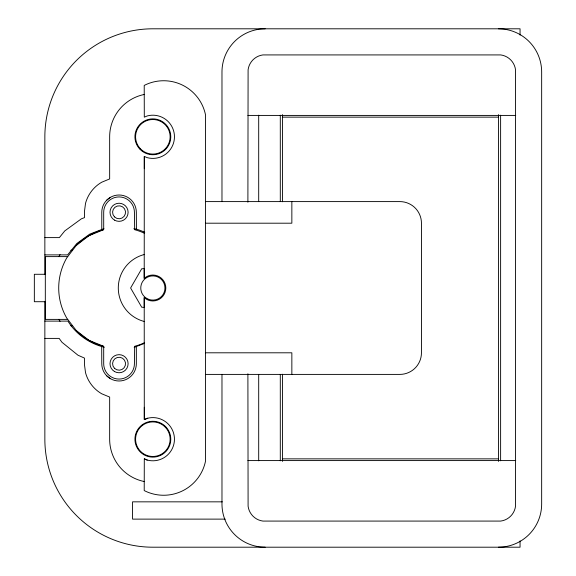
<?xml version="1.0" encoding="UTF-8"?>
<svg xmlns="http://www.w3.org/2000/svg" width="576" height="576" viewBox="0 0 576 576"><rect width="100%" height="100%" fill="white"/><g stroke="black" fill="none" stroke-linecap="round" stroke-linejoin="round"><path stroke-width="0.86" d="M144.216 306.144L144.216 297.569L146.376 299.225A12.96 12.96 0 0 0 165.816 288A12.96 12.96 0 0 0 146.376 276.775L144.216 278.431L144.302 156.434L147.262 157.666A21.6 21.6 0 0 0 174.456 136.8A21.6 21.6 0 0 0 147.262 115.934L144.302 117.166L144.216 85.421A42.739 42.739 0 0 1 205.452 114.559L205.452 461.441A42.739 42.739 0 0 1 144.216 490.579L144.302 458.834L147.262 460.066M144.576 233.309A60.35 60.35 0 0 0 134.676 229.709L134.417 212.285A15.365 15.365 0 0 0 119.059 196.927A15.365 15.365 0 0 0 103.694 212.285L103.694 229.673L88.884 235.735L76.385 245.326L66.794 257.825A60.35 60.35 0 0 0 66.794 318.175L76.385 330.674L88.884 340.265L103.694 346.327L103.694 363.715A15.365 15.365 0 0 0 119.059 379.073A15.365 15.365 0 0 0 134.417 363.715L134.676 346.291A60.35 60.35 0 0 0 144.576 342.691M106.841 200.066L110.419 197.323M147.773 418.205L144.302 419.544L144.216 297.569M103.946 228.643L89.726 234.122L76.781 243.547L67.615 254.887L44.856 254.887M134.165 347.357L144.367 343.426M247.896 115.416L515.736 115.416M282.456 117.144L498.456 117.144M205.452 201.6L399.852 201.6A21.6 21.6 0 0 1 421.452 223.2L421.452 352.8A21.6 21.6 0 0 1 399.852 374.4L205.452 374.4M205.452 223.2L291.852 223.2L291.852 201.6M44.856 237.607L59.364 237.607L64.771 230.918L81.396 218.815L84.499 217.62L84.499 211.154L85.529 203.306A34.711 34.711 0 0 1 101.7 182.232L109.656 178.934L109.656 136.8A43.2 43.2 0 0 1 144.202 94.478M70.805 250.25L72.605 250.25M67.716 256.615L45.317 256.615L45.317 319.385L67.716 319.385M144.396 268.733L141.732 268.733L130.608 288L141.732 307.267L144.396 307.267M45.317 274.284L34.344 274.284L34.344 301.716L45.317 301.716M44.856 321.113L67.932 321.113C75.953 334.202 89.518 343.656 104.335 347.249M70.805 325.75L72.605 325.75M44.856 338.393L59.141 338.393L61.978 342.288L77.976 355.212L84.47 358.092L84.499 364.882L85.529 372.694A34.711 34.711 0 0 0 101.7 393.768L109.656 397.066L109.656 439.2A43.2 43.2 0 0 0 144.202 481.522M205.452 352.8L291.852 352.8L291.852 374.4M282.456 458.856L498.456 458.856M247.896 460.584L515.736 460.584M222.336 501.84L132.552 501.84L132.552 519.12L225.238 519.12M133.776 228.751L136.411 229.162A61.344 61.344 0 0 1 144.763 232.301M144.302 458.834L146.758 459.922A21.6 21.6 0 0 0 174.449 439.466A21.6 21.6 0 0 0 147.262 418.334L144.302 419.566L144.302 407.275M106.841 375.934L110.419 378.677M136.411 229.162L136.339 212.285A17.28 17.28 0 0 0 119.059 195.005A17.28 17.28 0 0 0 101.779 212.285L101.779 229.478M101.7 346.838L101.779 363.715A17.28 17.28 0 0 0 119.059 380.995A17.28 17.28 0 0 0 136.339 363.715L136.339 346.522M520.056 35.1L520.056 28.8L152.856 28.8A108 108 0 0 0 44.856 136.8L44.856 274.579M520.056 540.9L520.056 547.2L152.856 547.2A108 108 0 0 1 44.856 439.2L44.856 301.421M500.616 115.2L500.616 460.8M498.456 114.61L498.456 461.39M282.456 114.61L282.456 201.751M282.456 374.249L282.456 461.39M280.296 115.2L280.296 201.6M280.296 374.4L280.296 460.8M258.696 115.2L258.696 201.6M258.696 374.4L258.696 460.8M247.896 202.212L248.098 69.754A17.222 17.222 0 0 1 262.922 54.922L500.702 54.922A17.222 17.222 0 0 1 515.527 69.754L515.527 506.246A17.222 17.222 0 0 1 500.702 521.078L262.922 521.078A17.222 17.222 0 0 1 248.098 506.246L247.896 373.788M221.976 201.6L221.976 72A43.2 43.2 0 0 1 265.176 28.8M221.976 374.4L221.976 504A43.2 43.2 0 0 0 265.176 547.2M144.302 156.434L144.302 168.725M144.216 269.856L144.216 278.431M498.456 547.2A43.2 43.2 0 0 0 541.656 504L541.656 72A43.2 43.2 0 0 0 498.456 28.8M144.202 321.458A34.56 34.56 0 0 1 144.418 254.484M103.435 346.291A60.35 60.35 0 0 1 76.385 330.674M76.385 245.326A60.35 60.35 0 0 1 103.435 229.709M58.946 256.622A66.406 66.406 0 0 1 60.048 254.592M60.048 321.408A66.406 66.406 0 0 1 58.946 319.378M146.808 298.476A12.096 12.096 0 0 0 164.952 288A12.096 12.096 0 0 0 146.808 277.524A12.096 12.096 0 0 0 146.808 298.476M114.53 371.549A9.05 9.05 0 0 0 128.11 363.715A9.05 9.05 0 0 0 114.53 355.874A9.05 9.05 0 0 0 114.53 371.549M114.53 220.126A9.05 9.05 0 0 0 128.11 212.285A9.05 9.05 0 0 0 114.53 204.451A9.05 9.05 0 0 0 114.53 220.126M143.892 454.723A17.928 17.928 0 0 0 170.784 439.2A17.928 17.928 0 0 0 143.892 423.677A17.928 17.928 0 0 0 143.892 454.723M140.177 149.479A17.928 17.928 0 0 0 170.172 141.437A17.928 17.928 0 0 0 148.212 119.484A17.928 17.928 0 0 0 140.177 149.479M114.473 216.871A6.48 6.48 0 0 0 125.316 213.962A6.48 6.48 0 0 0 117.382 206.028A6.48 6.48 0 0 0 114.473 216.871M114.473 368.294A6.48 6.48 0 0 0 125.316 365.393A6.48 6.48 0 0 0 117.382 357.451A6.48 6.48 0 0 0 114.473 368.294M140.638 149.018A17.28 17.28 0 0 0 169.546 141.271A17.28 17.28 0 0 0 148.378 120.11A17.28 17.28 0 0 0 140.638 149.018M140.638 451.418A17.28 17.28 0 0 0 169.546 443.671A17.28 17.28 0 0 0 148.378 422.51A17.28 17.28 0 0 0 140.638 451.418"/></g></svg>
